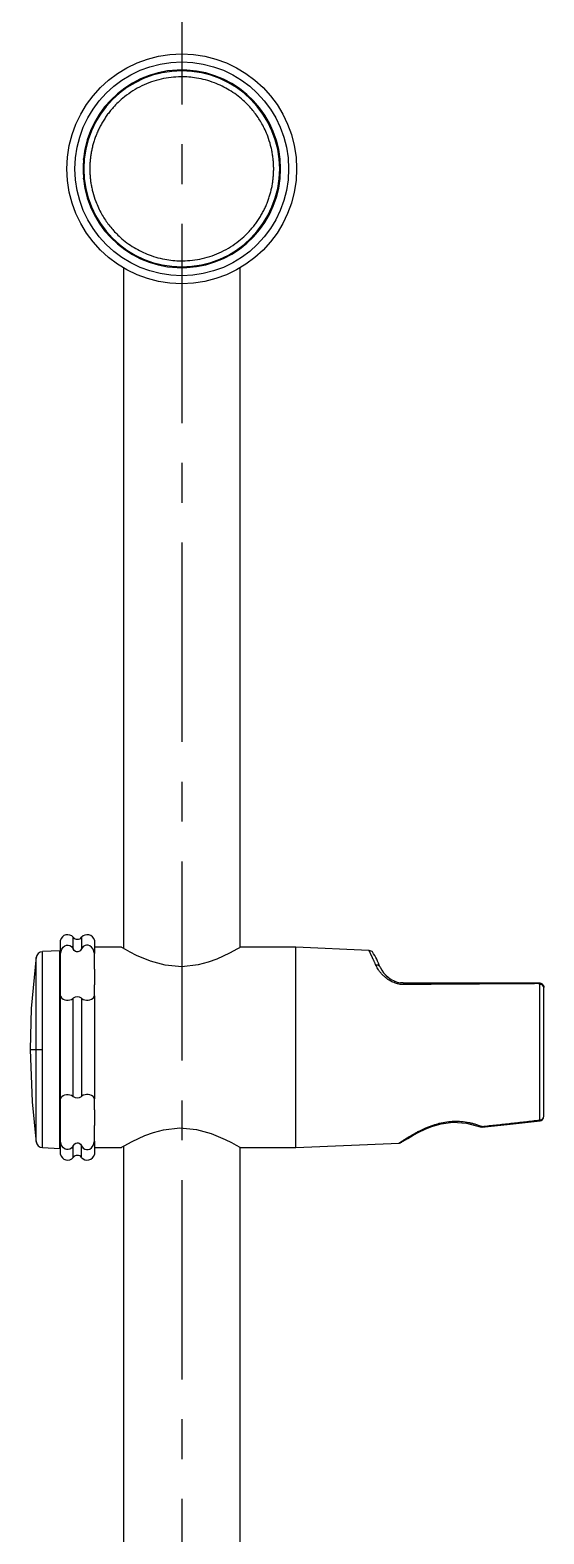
# Model space of a CAD drawing. Extents: x -6747 to -3513, y -1495 to -37.
# Drawn here: x -6664.8 to -6642.4, y -1382.2 to -1316.9 of the extents above; entities that cross this region are included whole.
import ezdxf

# ---------------------------------------------------------------- set-up
doc = ezdxf.new("R2010")
doc.units = 0
doc.header["$LTSCALE"] = 23.1
doc.header["$MEASUREMENT"] = 0
doc.linetypes.add('CENTER', pattern=[0.6, 0.375, -0.075, 0.075, -0.075])
doc.layers.get('0').update_dxf_attribs({"linetype": 'CONTINUOUS'})

msp = doc.modelspace()

# ---------------------------------------------------------------- linework, layer by layer
at = {"color": 1, "linetype": 'CENTER'}
msp.add_line((-6658.152, -1311.418), (-6658.152, -1475.171), dxfattribs=at)
for p, q in [((-6662.421, -1322.445), (-6662.43, -1322.445)), ((-6662.43, -1323.325), (-6662.421, -1323.325)), ((-6660.692, -1327.191), (-6660.692, -1356.781)), ((-6655.612, -1356.735), (-6655.612, -1327.191)), ((-6663.432, -1357.006), (-6663.432, -1356.429)), ((-6661.952, -1356.429), (-6661.952, -1357.006)), ((-6660.772, -1356.735), (-6661.952, -1356.735)), ((-6653.192, -1356.735), (-6655.612, -1356.735)), ((-6650.007, -1356.867), (-6653.192, -1356.735)), ((-6663.452, -1356.885), (-6664.204, -1356.924)), ((-6663.452, -1365.485), (-6663.452, -1356.885)), ((-6663.432, -1358.84), (-6663.432, -1357.006)), ((-6661.952, -1357.687), (-6661.952, -1357.006)), ((-6661.952, -1357.687), (-6661.952, -1358.368)), ((-6661.952, -1358.84), (-6661.952, -1358.368)), ((-6663.432, -1363.329), (-6663.432, -1358.84)), ((-6661.952, -1358.84), (-6661.952, -1363.329)), ((-6663.432, -1360.745), (-6663.452, -1360.745)), ((-6663.452, -1361.625), (-6663.432, -1361.625)), ((-6663.432, -1365.163), (-6663.432, -1363.329)), ((-6661.952, -1363.801), (-6661.952, -1363.329)), ((-6663.432, -1363.545), (-6663.452, -1363.545)), ((-6661.952, -1363.801), (-6661.952, -1364.482)), ((-6661.952, -1365.163), (-6661.952, -1364.482)), ((-6645.074, -1364.55), (-6642.555, -1364.279)), ((-6663.432, -1365.74), (-6663.432, -1365.163)), ((-6661.952, -1365.163), (-6661.952, -1365.74)), ((-6653.192, -1365.435), (-6648.696, -1365.247)), ((-6664.204, -1365.445), (-6663.452, -1365.485)), ((-6661.952, -1365.435), (-6660.772, -1365.435)), ((-6660.692, -1365.388), (-6660.692, -1424.581)), ((-6655.612, -1365.435), (-6653.192, -1365.435)), ((-6655.612, -1424.535), (-6655.612, -1365.435))]:
    msp.add_line(p, q)
at = {"color": 2}
for p, q in [((-6662.876, -1356.8), (-6662.876, -1356.299)), ((-6662.508, -1356.299), (-6662.508, -1356.8)), ((-6653.192, -1360.235), (-6653.192, -1356.735)), ((-6664.204, -1361.185), (-6664.204, -1356.924)), ((-6642.584, -1358.345), (-6642.584, -1364.243)), ((-6662.876, -1363.217), (-6662.876, -1358.953)), ((-6662.508, -1358.953), (-6662.508, -1363.217)), ((-6653.192, -1365.435), (-6653.192, -1360.235)), ((-6664.204, -1365.445), (-6664.204, -1361.185)), ((-6662.876, -1365.87), (-6662.876, -1365.369)), ((-6662.508, -1365.87), (-6662.508, -1365.369))]:
    msp.add_line(p, q, dxfattribs=at)
at = {"color": 2, "flags": 128}
for points in [[(-6663.432, -1357.006), (-6663.373, -1356.812), (-6663.31, -1356.722), (-6663.236, -1356.665), (-6663.166, -1356.639), (-6663.09, -1356.637), (-6663.023, -1356.656), (-6662.95, -1356.705), (-6662.876, -1356.8)], [(-6662.508, -1356.8), (-6662.579, -1356.888), (-6662.625, -1356.917), (-6662.679, -1356.933), (-6662.729, -1356.929), (-6662.77, -1356.912), (-6662.826, -1356.869), (-6662.876, -1356.8)], [(-6661.952, -1357.006), (-6662.012, -1356.812), (-6662.074, -1356.722), (-6662.148, -1356.665), (-6662.219, -1356.639), (-6662.295, -1356.637), (-6662.361, -1356.656), (-6662.435, -1356.705), (-6662.508, -1356.8)], [(-6664.486, -1361.185), (-6664.486, -1360.802), (-6664.486, -1360.409), (-6664.486, -1360.064), (-6664.486, -1359.737), (-6664.486, -1359.472), (-6664.486, -1359.187), (-6664.486, -1358.966), (-6664.486, -1358.649), (-6664.486, -1358.499), (-6664.486, -1358.427), (-6664.486, -1358.409), (-6664.486, -1358.404), (-6664.486, -1358.402), (-6664.486, -1358.402), (-6664.486, -1358.402), (-6664.486, -1358.402), (-6664.486, -1358.402), (-6664.486, -1358.402), (-6664.486, -1358.402), (-6664.486, -1358.396), (-6664.486, -1358.345), (-6664.486, -1358.18), (-6664.486, -1357.933), (-6664.486, -1357.723), (-6664.486, -1357.609), (-6664.486, -1357.503), (-6664.486, -1357.367), (-6664.486, -1357.264), (-6664.486, -1357.208), (-6664.486, -1357.185), (-6664.486, -1357.187)], [(-6663.432, -1358.84), (-6663.373, -1358.947), (-6663.31, -1358.992), (-6663.236, -1359.02), (-6663.166, -1359.032), (-6663.09, -1359.033), (-6663.023, -1359.024), (-6662.95, -1359), (-6662.876, -1358.953)], [(-6662.508, -1358.953), (-6662.435, -1359), (-6662.364, -1359.023), (-6662.294, -1359.033), (-6662.219, -1359.032), (-6662.154, -1359.021), (-6662.081, -1358.995), (-6662.007, -1358.941), (-6661.952, -1358.84)], [(-6663.432, -1363.329), (-6663.373, -1363.223), (-6663.31, -1363.178), (-6663.236, -1363.149), (-6663.166, -1363.137), (-6663.09, -1363.136), (-6663.023, -1363.145), (-6662.95, -1363.169), (-6662.876, -1363.217)], [(-6661.952, -1363.329), (-6662.012, -1363.223), (-6662.074, -1363.178), (-6662.148, -1363.149), (-6662.219, -1363.137), (-6662.295, -1363.136), (-6662.361, -1363.145), (-6662.435, -1363.169), (-6662.508, -1363.217)], [(-6662.876, -1365.369), (-6662.95, -1365.464), (-6663.02, -1365.512), (-6663.091, -1365.533), (-6663.165, -1365.531), (-6663.23, -1365.508), (-6663.304, -1365.453), (-6663.378, -1365.348), (-6663.432, -1365.163)], [(-6662.876, -1365.369), (-6662.806, -1365.282), (-6662.76, -1365.252), (-6662.705, -1365.237), (-6662.656, -1365.241), (-6662.615, -1365.257), (-6662.558, -1365.301), (-6662.508, -1365.369)], [(-6662.508, -1365.369), (-6662.435, -1365.464), (-6662.364, -1365.512), (-6662.294, -1365.533), (-6662.219, -1365.531), (-6662.154, -1365.508), (-6662.081, -1365.453), (-6662.007, -1365.348), (-6661.952, -1365.163)]]:
    msp.add_lwpolyline(points, dxfattribs=at)
at = {"flags": 128}
for points in [[(-6655.612, -1356.735), (-6655.642, -1356.752), (-6655.733, -1356.805), (-6656.07, -1356.99), (-6656.628, -1357.249), (-6657.007, -1357.387), (-6657.442, -1357.503), (-6658.152, -1357.582), (-6658.869, -1357.518), (-6659.51, -1357.343), (-6660.127, -1357.084), (-6660.394, -1356.948), (-6660.602, -1356.833), (-6660.766, -1356.738), (-6660.772, -1356.735), (-6660.765, -1356.739)], [(-6664.481, -1357.144), (-6664.699, -1359.402), (-6664.752, -1361.185)], [(-6664.752, -1361.185), (-6664.667, -1363.453), (-6664.481, -1365.225)], [(-6660.772, -1365.435), (-6660.743, -1365.417), (-6660.652, -1365.364), (-6660.315, -1365.18), (-6659.756, -1364.92), (-6659.378, -1364.782), (-6658.943, -1364.666), (-6658.232, -1364.587), (-6657.516, -1364.652), (-6656.875, -1364.827), (-6656.258, -1365.086), (-6655.991, -1365.222), (-6655.782, -1365.336), (-6655.618, -1365.431), (-6655.612, -1365.435), (-6655.612, -1365.435)], [(-6648.571, -1365.198), (-6648.511, -1365.161), (-6648.319, -1365.042), (-6648.077, -1364.901), (-6647.834, -1364.772), (-6647.561, -1364.643), (-6647.384, -1364.57), (-6647.224, -1364.511), (-6646.864, -1364.408), (-6646.357, -1364.338), (-6645.766, -1364.375), (-6645.161, -1364.539)], [(-6645.088, -1364.551), (-6643.861, -1364.424), (-6642.555, -1364.279)]]:
    msp.add_lwpolyline(points, dxfattribs=at)
msp.add_circle((-6658.152, -1322.885), 5)
at = {"color": 2}
msp.add_circle((-6658.152, -1322.885), 4.65, dxfattribs=at)
for centre, radius, start, end in [((-6658.152, -1322.885), 4.3, 185.8731, 174.12689), ((-6658.152, -1322.885), 4.29, 174.64936, 185.35064), ((-6662.592, -1322.457), 0.171, 350.6625, 4.10324), ((-6662.655, -1323.315), 0.234, 357.70429, 7.52997), ((-6663.121, -1356.505), 0.32, 40.0052, 166.41544), ((-6662.263, -1356.505), 0.32, 13.58456, 139.9948), ((-6662.692, -1356.145), 0.24, 220.0052, 319.9948), ((-6664.189, -1357.224), 0.3, 93.00624, 173.10709), ((-6652.47, -1358.666), 3.136, 20.00637, 33.49062), ((-6648.412, -1357.081), 1.224, 204.89037, 259.52973), ((-6663.472, -1361.585), 0.04, 300, 360), ((-6645.093, -1364.351), 0.2, 249.88921, 270), ((-6642.592, -1364.082), 0.2, 271.59284, 0.01734), ((-6664.189, -1365.146), 0.3, 186.88998, 266.99604), ((-6663.121, -1365.665), 0.32, 193.58456, 319.9948), ((-6662.692, -1366.025), 0.24, 40.0052, 139.9948), ((-6662.263, -1365.665), 0.32, 220.0052, 346.41544)]:
    msp.add_arc(centre, radius, start, end)
for centre, radius, start, end in [((-6658.152, -1322.885), 4.261, 0, 180), ((-6658.152, -1322.885), 4.261, 180, 0), ((-6662.692, -1359.155), 0.273, 47.74234, 132.25766), ((-6662.692, -1363.014), 0.273, 227.74228, 312.25772), ((-6642.573, -1364.062), 0.182, 266.62474, 353.61356)]:
    msp.add_arc(centre, radius, start, end, dxfattribs=at)
for points, knots in [([(-6654.152, -1322.885), (-6654.152, -1322.855), (-6654.152, -1322.795), (-6654.155, -1322.704), (-6654.16, -1322.613), (-6654.168, -1322.521), (-6654.177, -1322.429), (-6654.189, -1322.336), (-6654.203, -1322.242), (-6654.219, -1322.149), (-6654.238, -1322.055), (-6654.259, -1321.96), (-6654.309, -1321.762), (-6654.422, -1321.407), (-6654.639, -1320.943), (-6654.935, -1320.487), (-6655.218, -1320.155), (-6655.589, -1319.797), (-6656.062, -1319.446), (-6656.749, -1319.112), (-6657.465, -1318.92), (-6658.249, -1318.86), (-6658.914, -1318.938), (-6659.478, -1319.101), (-6659.891, -1319.272), (-6660.281, -1319.487), (-6660.625, -1319.73), (-6660.906, -1319.976), (-6661.118, -1320.195), (-6661.278, -1320.384), (-6661.407, -1320.554), (-6661.52, -1320.722), (-6661.625, -1320.894), (-6661.72, -1321.07), (-6661.806, -1321.249), (-6661.882, -1321.431), (-6661.948, -1321.614), (-6662.005, -1321.798), (-6662.052, -1321.982), (-6662.09, -1322.165), (-6662.119, -1322.348), (-6662.139, -1322.529), (-6662.151, -1322.708), (-6662.152, -1322.826), (-6662.153, -1322.885)], [0, 0, 0, 0, 0.007143, 0.014352, 0.021624, 0.028959, 0.036355, 0.043813, 0.051329, 0.058903, 0.066533, 0.074218, 0.081956, 0.115361, 0.163075, 0.20379, 0.244884, 0.266946, 0.326841, 0.384504, 0.448558, 0.502622, 0.571544, 0.607018, 0.642617, 0.678092, 0.713215, 0.742996, 0.767244, 0.785894, 0.802084, 0.818207, 0.834243, 0.850172, 0.865975, 0.881636, 0.897137, 0.912462, 0.927597, 0.942529, 0.957245, 0.971735, 0.985989, 1, 1, 1, 1]), ([(-6662.153, -1322.885), (-6662.153, -1322.915), (-6662.152, -1322.975), (-6662.149, -1323.065), (-6662.144, -1323.156), (-6662.137, -1323.248), (-6662.127, -1323.341), (-6662.116, -1323.434), (-6662.102, -1323.527), (-6662.085, -1323.621), (-6662.067, -1323.715), (-6662.046, -1323.809), (-6661.996, -1324.007), (-6661.883, -1324.362), (-6661.666, -1324.826), (-6661.369, -1325.282), (-6661.086, -1325.614), (-6660.716, -1325.972), (-6660.243, -1326.323), (-6659.556, -1326.658), (-6658.84, -1326.849), (-6658.056, -1326.909), (-6657.391, -1326.832), (-6656.827, -1326.669), (-6656.414, -1326.498), (-6656.024, -1326.282), (-6655.68, -1326.039), (-6655.398, -1325.793), (-6655.187, -1325.574), (-6655.027, -1325.385), (-6654.898, -1325.215), (-6654.784, -1325.048), (-6654.68, -1324.875), (-6654.585, -1324.699), (-6654.499, -1324.52), (-6654.423, -1324.339), (-6654.357, -1324.156), (-6654.3, -1323.972), (-6654.253, -1323.788), (-6654.215, -1323.604), (-6654.186, -1323.421), (-6654.166, -1323.24), (-6654.154, -1323.062), (-6654.152, -1322.943), (-6654.152, -1322.885)], [0, 0, 0, 0, 0.007143, 0.014352, 0.021624, 0.028959, 0.036355, 0.043813, 0.051329, 0.058903, 0.066533, 0.074218, 0.081956, 0.115361, 0.163075, 0.20379, 0.244884, 0.266946, 0.326841, 0.384504, 0.448558, 0.502622, 0.571544, 0.607018, 0.642617, 0.678092, 0.713215, 0.742996, 0.767244, 0.785894, 0.802084, 0.818207, 0.834243, 0.850172, 0.865975, 0.881636, 0.897137, 0.912462, 0.927597, 0.942529, 0.957245, 0.971735, 0.985989, 1, 1, 1, 1]), ([(-6649.715, -1357.497), (-6649.722, -1357.48), (-6649.737, -1357.448), (-6649.757, -1357.401), (-6649.777, -1357.357), (-6649.796, -1357.315), (-6649.814, -1357.275), (-6649.832, -1357.238), (-6649.848, -1357.202), (-6649.864, -1357.168), (-6649.879, -1357.137), (-6649.893, -1357.107), (-6649.906, -1357.079), (-6649.918, -1357.054), (-6649.933, -1357.021), (-6649.95, -1356.985), (-6649.968, -1356.949), (-6649.982, -1356.919), (-6649.993, -1356.896), (-6650.001, -1356.879), (-6650.006, -1356.869), (-6650.007, -1356.868), (-6650.007, -1356.867)], [0, 0, 0, 0, 0.041071, 0.081719, 0.12194, 0.161734, 0.201101, 0.240041, 0.278551, 0.316633, 0.354285, 0.391506, 0.428296, 0.464653, 0.500579, 0.573455, 0.64583, 0.717697, 0.789052, 0.85989, 0.930208, 1, 1, 1, 1]), ([(-6648.497, -1358.355), (-6648.506, -1358.355), (-6648.531, -1358.355), (-6648.58, -1358.353), (-6648.652, -1358.345), (-6648.752, -1358.326), (-6648.858, -1358.294), (-6648.991, -1358.241), (-6649.151, -1358.155), (-6649.308, -1358.038), (-6649.435, -1357.917), (-6649.523, -1357.814), (-6649.592, -1357.72), (-6649.645, -1357.636), (-6649.685, -1357.562), (-6649.705, -1357.518), (-6649.715, -1357.497)], [0, 0, 0, 0, 0.013622, 0.039496, 0.077548, 0.127714, 0.199152, 0.254601, 0.361621, 0.504916, 0.606346, 0.700274, 0.786638, 0.865393, 0.936517, 1, 1, 1, 1]), ([(-6649.715, -1357.497), (-6649.687, -1357.497), (-6649.643, -1357.497), (-6649.592, -1357.519), (-6649.558, -1357.543), (-6649.534, -1357.569), (-6649.526, -1357.589), (-6649.524, -1357.596)], [0, 0, 0, 0, 0.336655, 0.519732, 0.707279, 0.894821, 1, 1, 1, 1]), ([(-6642.627, -1358.315), (-6643.605, -1358.321), (-6644.584, -1358.327), (-6646.051, -1358.336), (-6646.541, -1358.34), (-6647.274, -1358.345), (-6647.519, -1358.347), (-6648.008, -1358.351), (-6648.253, -1358.354), (-6648.497, -1358.355)], [0, 0, 0, 0, 0.5, 0.5, 0.75, 0.75, 0.875, 0.875, 1, 1, 1, 1]), ([(-6642.632, -1358.285), (-6642.631, -1358.285), (-6642.63, -1358.287), (-6642.629, -1358.298), (-6642.628, -1358.306), (-6642.627, -1358.315)], [0, 0, 0, 0, 0.5, 0.5, 1, 1, 1, 1]), ([(-6642.592, -1358.285), (-6642.587, -1358.285), (-6642.576, -1358.285), (-6642.561, -1358.287), (-6642.549, -1358.29), (-6642.536, -1358.294), (-6642.521, -1358.301), (-6642.514, -1358.312), (-6642.516, -1358.322), (-6642.525, -1358.329), (-6642.537, -1358.335), (-6642.548, -1358.339), (-6642.558, -1358.341), (-6642.567, -1358.342), (-6642.576, -1358.342), (-6642.581, -1358.344), (-6642.584, -1358.345)], [0, 0, 0, 0, 0.071327, 0.142933, 0.194891, 0.247368, 0.370419, 0.493689, 0.595304, 0.696838, 0.772915, 0.845584, 0.884265, 0.922446, 0.961966, 1, 1, 1, 1]), ([(-6642.392, -1358.485), (-6642.392, -1358.449), (-6642.413, -1358.413), (-6642.483, -1358.362), (-6642.533, -1358.346), (-6642.584, -1358.345)], [0, 0, 0, 0, 0.5, 0.5, 1, 1, 1, 1]), ([(-6664.486, -1361.185), (-6664.482, -1361.185), (-6664.472, -1361.185), (-6664.441, -1361.185), (-6664.419, -1361.185), (-6664.366, -1361.185), (-6664.335, -1361.185), (-6664.27, -1361.185), (-6664.236, -1361.185), (-6664.204, -1361.185)], [0, 0, 0, 0, 0.25, 0.25, 0.5, 0.5, 0.75, 0.75, 1, 1, 1, 1]), ([(-6664.486, -1365.182), (-6664.486, -1365.181), (-6664.486, -1365.179), (-6664.486, -1365.123), (-6664.486, -1365.023), (-6664.486, -1364.902), (-6664.486, -1364.776), (-6664.486, -1364.647), (-6664.486, -1364.461), (-6664.486, -1364.221), (-6664.486, -1363.924), (-6664.486, -1363.581), (-6664.486, -1363.164), (-6664.486, -1362.6), (-6664.486, -1361.937), (-6664.486, -1361.43), (-6664.486, -1361.185)], [0, 0, 0, 0, 0.048565, 0.120926, 0.187794, 0.250063, 0.291607, 0.333051, 0.381224, 0.458042, 0.520026, 0.58484, 0.672425, 0.758408, 0.882737, 1, 1, 1, 1]), ([(-6648.696, -1365.247), (-6648.696, -1365.247), (-6648.696, -1365.247), (-6648.694, -1365.245), (-6648.69, -1365.243), (-6648.684, -1365.239), (-6648.677, -1365.234), (-6648.668, -1365.228), (-6648.657, -1365.221), (-6648.645, -1365.212), (-6648.631, -1365.203), (-6648.595, -1365.179), (-6648.522, -1365.131), (-6648.388, -1365.045), (-6648.218, -1364.941), (-6648.044, -1364.841), (-6647.819, -1364.72), (-6647.558, -1364.593), (-6647.241, -1364.47), (-6646.933, -1364.377), (-6646.627, -1364.316), (-6646.299, -1364.288), (-6645.973, -1364.299), (-6645.741, -1364.334), (-6645.596, -1364.365), (-6645.535, -1364.379), (-6645.47, -1364.396), (-6645.4, -1364.415), (-6645.326, -1364.437), (-6645.248, -1364.463), (-6645.167, -1364.491), (-6645.113, -1364.511), (-6645.085, -1364.522)], [0, 0, 0, 0, 0.012105, 0.024298, 0.036577, 0.048941, 0.061386, 0.073911, 0.086516, 0.099202, 0.111967, 0.12481, 0.18521, 0.249766, 0.308857, 0.374819, 0.413881, 0.500098, 0.571573, 0.625393, 0.690685, 0.750064, 0.809656, 0.874698, 0.886017, 0.898571, 0.912364, 0.927396, 0.943672, 0.961194, 0.979968, 1, 1, 1, 1]), ([(-6645.085, -1364.522), (-6645.096, -1364.528), (-6645.117, -1364.541), (-6645.144, -1364.545), (-6645.156, -1364.539), (-6645.161, -1364.537)], [0, 0, 0, 0, 0.402546, 0.805097, 1, 1, 1, 1]), ([(-6645.085, -1364.522), (-6644.877, -1364.5), (-6644.459, -1364.456), (-6643.834, -1364.387), (-6643.209, -1364.317), (-6642.792, -1364.268), (-6642.584, -1364.243)], [0, 0, 0, 0, 0.250005, 0.500006, 0.750004, 1, 1, 1, 1]), ([(-6645.074, -1364.549), (-6645.074, -1364.549), (-6645.075, -1364.551), (-6645.079, -1364.543), (-6645.083, -1364.529), (-6645.085, -1364.522)], [0, 0, 0, 0, 0.040556, 0.545186, 1, 1, 1, 1]), ([(-6642.584, -1364.243), (-6642.584, -1364.252), (-6642.583, -1364.27), (-6642.584, -1364.282), (-6642.585, -1364.281), (-6642.586, -1364.28)], [0, 0, 0, 0, 0.401575, 0.867104, 1, 1, 1, 1]), ([(-6642.584, -1364.243), (-6642.582, -1364.251), (-6642.578, -1364.269), (-6642.573, -1364.281), (-6642.57, -1364.279), (-6642.57, -1364.279)], [0, 0, 0, 0, 0.3440475, 0.840355, 1, 1, 1, 1])]:
    msp.add_open_spline(points, degree=3, knots=knots, dxfattribs=at)
for points, knots in [([(-6650.007, -1356.867), (-6649.98, -1356.868), (-6649.952, -1356.875), (-6649.899, -1356.898), (-6649.875, -1356.915), (-6649.855, -1356.936)], [0, 0, 0, 0, 0.25, 0.25, 0.4927707, 0.4927707, 0.4927707, 0.4927707]), ([(-6648.506, -1358.285), (-6648.383, -1358.285), (-6648.139, -1358.285), (-6647.649, -1358.285), (-6646.792, -1358.285), (-6645.587, -1358.285), (-6644.118, -1358.285), (-6643.139, -1358.285), (-6642.632, -1358.285)], [0, 0, 0, 0, 0.0625, 0.124998, 0.249997, 0.499997, 0.740675, 1, 1, 1, 1]), ([(-6642.632, -1358.285), (-6642.629, -1358.285), (-6642.624, -1358.285), (-6642.617, -1358.285), (-6642.611, -1358.285), (-6642.605, -1358.285), (-6642.6, -1358.285), (-6642.596, -1358.285), (-6642.593, -1358.285), (-6642.593, -1358.285), (-6642.592, -1358.285)], [0, 0, 0, 0, 0.1171498, 0.2357925, 0.3610169, 0.4971758, 0.6255059, 0.754417, 0.8788263, 1, 1, 1, 1]), ([(-6642.592, -1358.285), (-6642.587, -1358.285), (-6642.574, -1358.285), (-6642.555, -1358.288), (-6642.535, -1358.293), (-6642.516, -1358.3), (-6642.497, -1358.308), (-6642.475, -1358.322), (-6642.449, -1358.343), (-6642.425, -1358.373), (-6642.406, -1358.409), (-6642.394, -1358.446), (-6642.393, -1358.473), (-6642.392, -1358.485)], [0, 0, 0, 0, 0.055347, 0.116365, 0.1829, 0.25464, 0.31267, 0.377945, 0.500229, 0.633815, 0.745671, 0.884138, 1, 1, 1, 1]), ([(-6642.392, -1364.082), (-6642.392, -1363.925), (-6642.392, -1363.746), (-6642.392, -1363.349), (-6642.392, -1363.132), (-6642.392, -1362.669), (-6642.392, -1362.423), (-6642.392, -1361.916), (-6642.392, -1361.653), (-6642.392, -1361.124), (-6642.392, -1360.857), (-6642.392, -1360.331), (-6642.392, -1360.072), (-6642.392, -1359.572), (-6642.392, -1359.333), (-6642.392, -1358.883), (-6642.392, -1358.674), (-6642.392, -1358.485)], [0, 0, 0, 0, 0.125, 0.125, 0.25, 0.25, 0.375, 0.375, 0.5, 0.5, 0.625, 0.625, 0.75, 0.75, 0.875, 0.875, 1, 1, 1, 1]), ([(-6648.696, -1365.247), (-6648.682, -1365.246), (-6648.654, -1365.243), (-6648.613, -1365.227), (-6648.59, -1365.211), (-6648.578, -1365.202)], [0, 0, 0, 0, 0.328611, 0.665514, 1, 1, 1, 1])]:
    msp.add_open_spline(points, degree=3, knots=knots)
msp.add_open_spline([(-6648.513, -1358.285), (-6648.634, -1358.285)], degree=1)
for points in [[(-6648.506, -1358.285), (-6648.505, -1358.285), (-6648.503, -1358.29), (-6648.502, -1358.301)], [(-6648.502, -1358.301), (-6648.5, -1358.313), (-6648.499, -1358.332), (-6648.497, -1358.355)], [(-6642.584, -1358.345), (-6642.587, -1358.33), (-6642.607, -1358.315), (-6642.627, -1358.315)], [(-6664.752, -1361.185), (-6664.752, -1361.185), (-6664.662, -1361.185), (-6664.486, -1361.185)]]:
    msp.add_open_spline(points, degree=3, dxfattribs=at)

doc.saveas('drawing.dxf')
